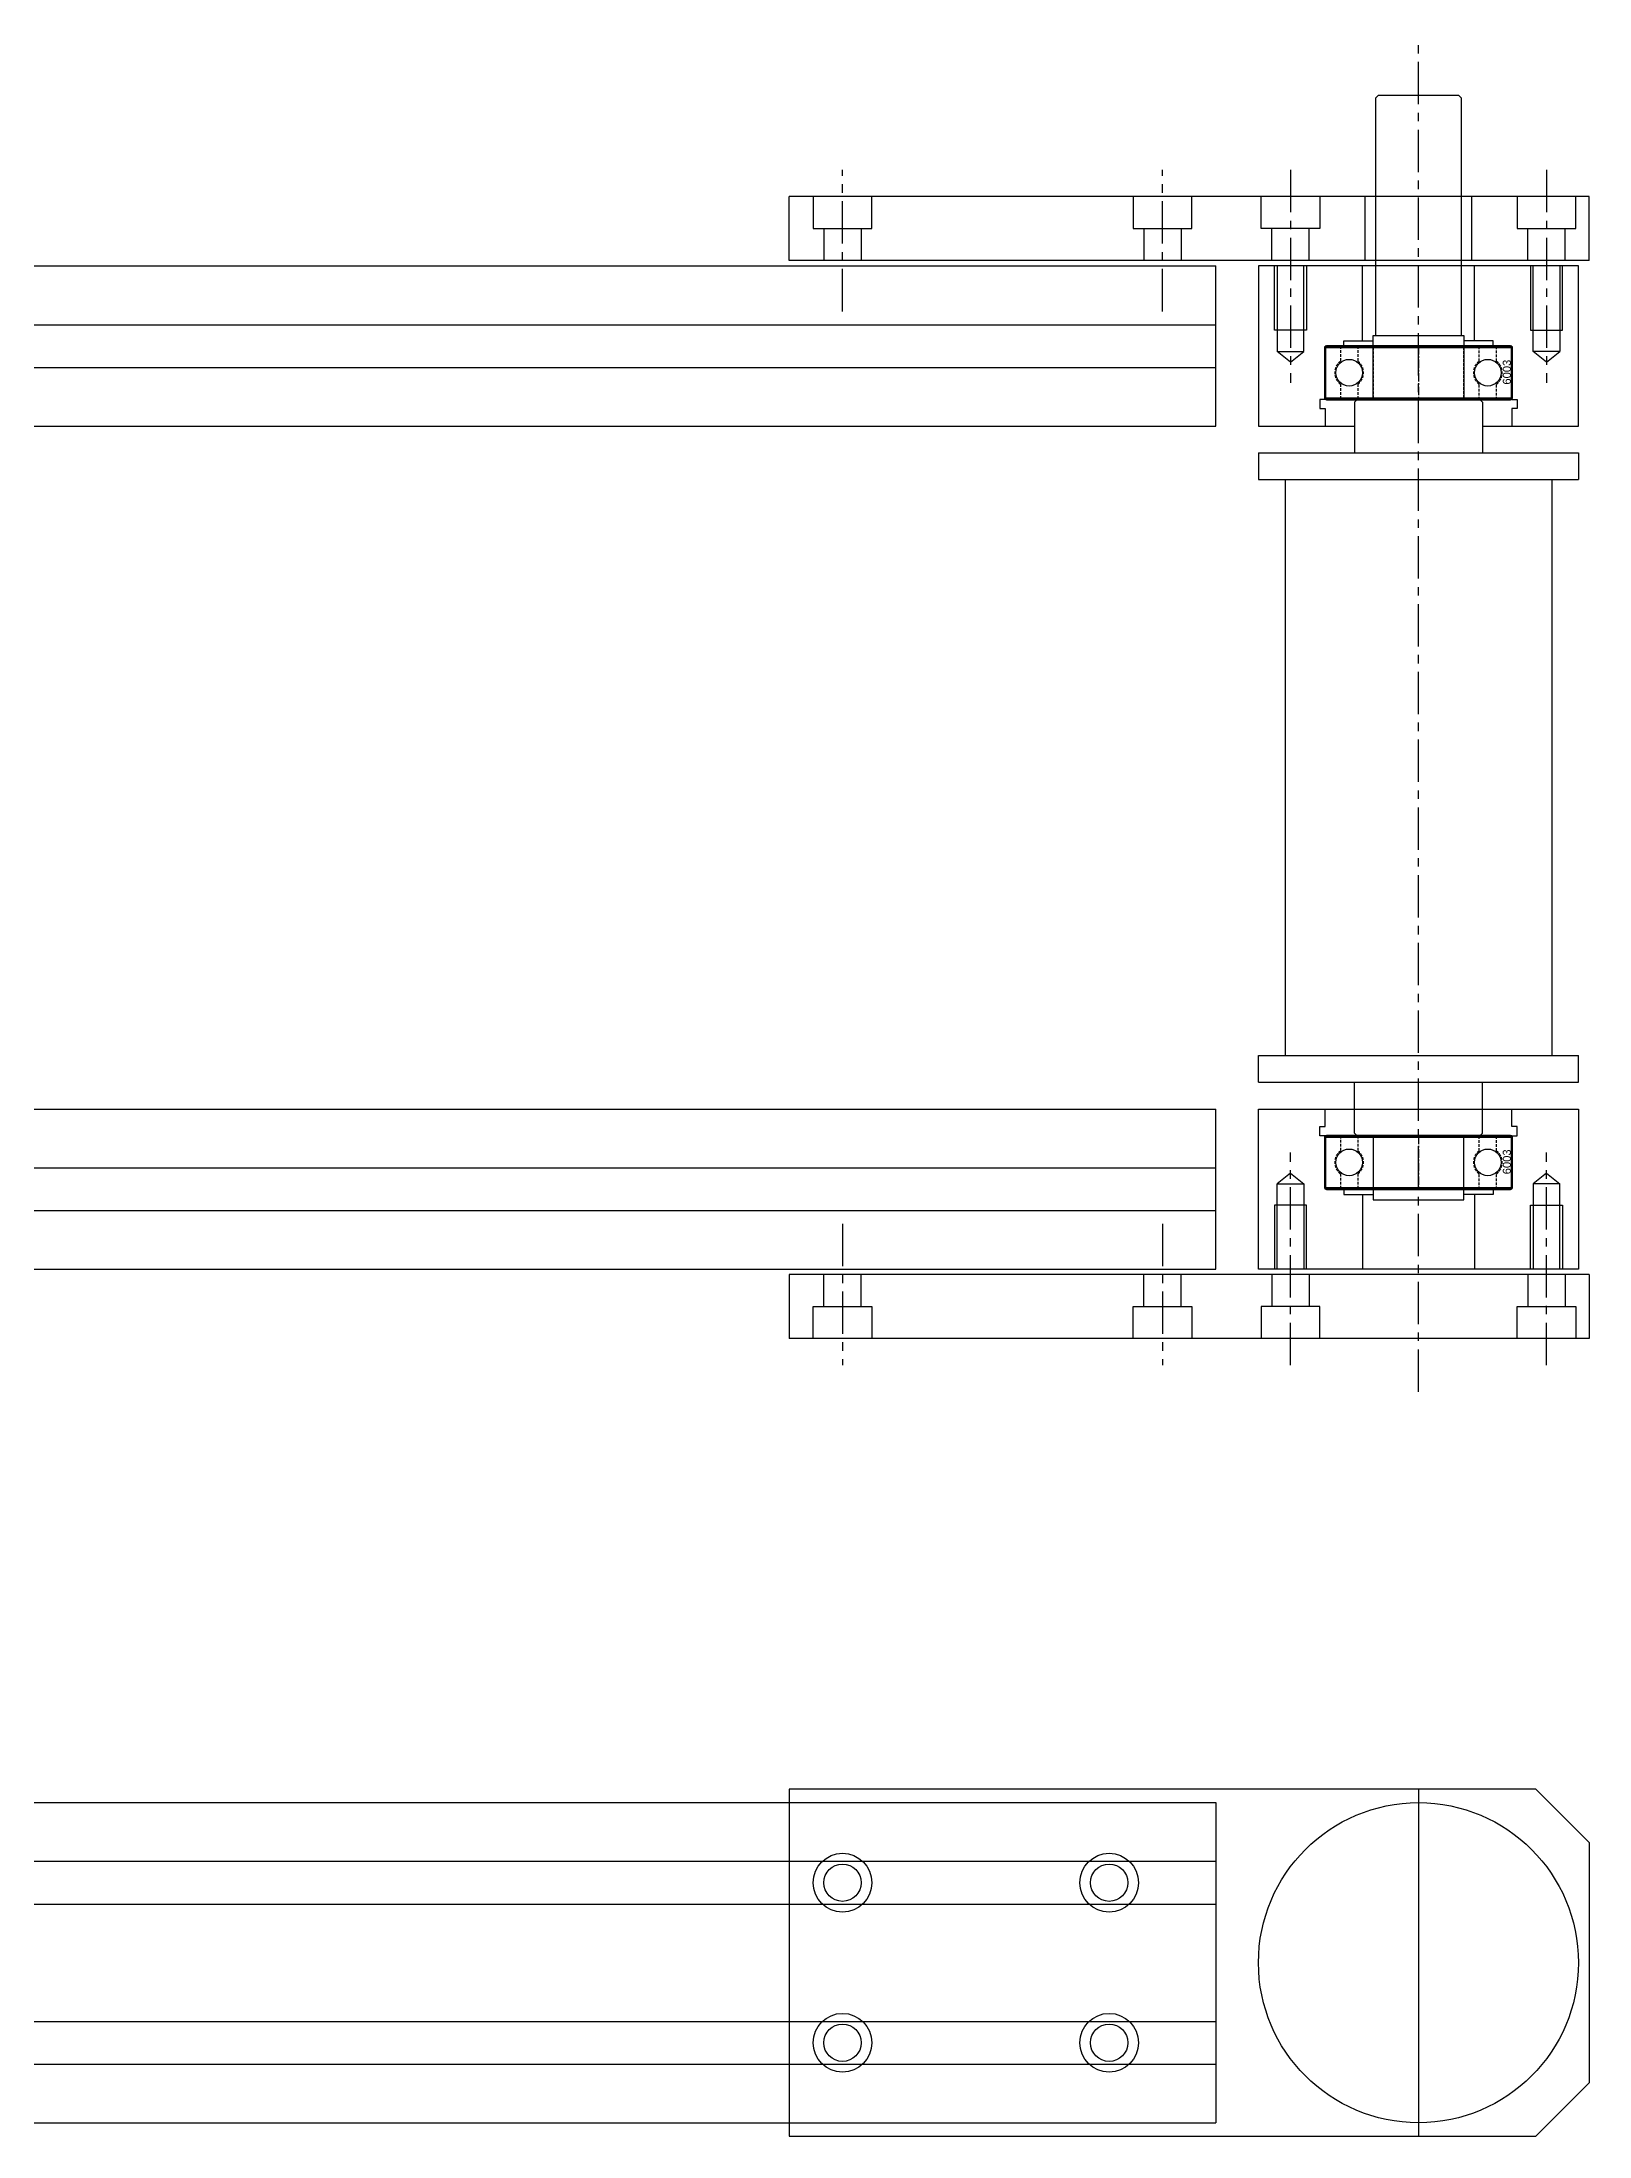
# Model space of a CAD drawing. Header units: millimetres. Extents: x 68 to 1894, y -280 to 483.
# Drawn here: x 1604 to 1894.1, y 85.9 to 478.4 of the extents above; entities that cross this region are included whole.
import ezdxf

# ---------------------------------------------------------------- set-up
doc = ezdxf.new("R2010")
doc.units = ezdxf.units.MM
doc.linetypes.add('CENTER', pattern=[50.8, 31.75, -6.35, 6.35, -6.35])
doc.linetypes.add('DASHED', pattern=[0.75, 0.5, -0.25])
for name, color, linetype, lineweight in [('AM_0', 7, 'Continuous', 50), ('AM_4', 3, 'Continuous', 25), ('AM_6', 2, 'CENTER', 25), ('AM_9', 6, 'DASHED', 25)]:
    doc.layers.add(name, color=color, linetype=linetype, lineweight=lineweight)
doc.styles.get("Standard").update_dxf_attribs({"font": 'arial.ttf'})

# ---------------------------------------------------------------- blocks, each defined once
blk = doc.blocks.new('11_6003_Inner_Ring_0_in_6003_1100')
at = {"layer": 'AM_9'}
for p, q in [((2.84, 28.88), (0, 28.88)), ((10, 28.88), (7.16, 28.88)), ((9.7, 26), (0.3, 26)), ((0.3, 9), (9.7, 9)), ((0, 6.12), (2.84, 6.12)), ((7.16, 6.12), (10, 6.12))]:
    blk.add_line(p, q, dxfattribs=at)
for centre, radius, start, end in [((5, 30.5), 2.7, 216.8699, 323.1301), ((0.3, 26.3), 0.3, 180, 270), ((9.7, 26.3), 0.3, 270, 0), ((0.3, 8.7), 0.3, 90, 180), ((9.7, 8.7), 0.3, 0, 90), ((5, 4.5), 2.7, 36.8699, 143.1301)]:
    blk.add_arc(centre, radius, start, end, dxfattribs=at)
at = {"layer": 'AM_6'}
for tag, p, flags in [('NB', (15, 28.88), 8), ('NN', (15, 28.38), 8), ('NT', (15, 27.88), 8), ('NBSYN', (15, 27.38), 8), ('SD', (15, 25.38), 8), ('ORDER1', (15, 23.38), 8), ('CATALOG', (15, 26.38), 8), ('LINA', (15, 26.88), 8), ('IDNR', (15, 25.88), 8), ('D', (15, 24.88), 8), ('B', (15, 24.38), 8), ('R', (15, 23.88), 8), ('VERS', (15, 22.38), 8), ('ORDER', (15, 22.88), 8), ('CR', (15, 21.88), 8), ('COR', (15, 21.38), 8), ('CRF', (15, 20.88), 8), ('CORF', (15, 20.38), 8), ('LSG', (15, 19.88), 8), ('LSO', (15, 19.38), 8), ('ST', (15, 16.88), 8), ('CST', (15, 15.38), 8), ('MASS', (15, 18.88), 8), ('RNS', (15, 18.38), 8), ('LLH', (15, 17.88), 8), ('LLU', (15, 17.38), 8), ('NCST', (15, 16.38), 8), ('LTST', (15, 15.88), 8), ('A', (15, 13.38), 8), ('SRG', (15, 14.88), 8), ('SR', (15, 14.38), 8), ('D1', (15, 13.88), 8), ('BA', (15, 12.88), 8), ('R0', (15, 12.38), 8), ('D2', (15, 11.88), 8), ('F', (15, 11.38), 8), ('CY', (15, 8.88), 8), ('CZ', (15, 8.38), 8), ('DA1', (15, 10.88), 8), ('DA2', (15, 10.38), 8), ('DA', (15, 9.88), 8), ('DX', (15, 9.38), 8), ('RAS', (15, 7.88), 8), ('RNAS', (15, 7.38), 8), ('XVE', (15, 6.88), 8), ('COMPANY', (15, 6.38), 8), ('PSOL_0', (15, 5.88), 9), ('PSOL_1', (15, 5.38), 9), ('PSOL_2', (15, 4.88), 9)]:
    blk.add_attdef(tag, p, '', height=0.5, dxfattribs=dict(at, flags=flags))
blk = doc.blocks.new('6003')
at = {"color": 6, "linetype": 'CENTER', "ltscale": 0.05}
blk.add_line((426.97, 69.76), (416.97, 69.76), dxfattribs=at)
at = {"color": 1}
for centre in [(421.97, 82.76), (421.97, 56.76)]:
    blk.add_circle(centre, 2.5, dxfattribs=at)
at = {"layer": 'AM_0', "color": 3}
for p, q in [((416.97, 86.96), (416.97, 52.56)), ((426.67, 87.26), (417.27, 87.26)), ((426.97, 86.96), (426.97, 52.56)), ((417.27, 52.26), (426.67, 52.26))]:
    blk.add_line(p, q, dxfattribs=at)
for centre, start, end in [((417.27, 86.96), 90, 180), ((426.67, 86.96), 0, 90), ((426.67, 52.56), 270, 0)]:
    blk.add_arc(centre, 0.3, start, end, dxfattribs=at)
at = {"layer": 'AM_0'}
blk.add_arc((417.27, 52.56), 0.3, 180, 270, dxfattribs=at)
at = {"layer": 'AM_4'}
for p, q in [((417.27, 87.26), (417.27, 52.26)), ((426.67, 87.26), (426.67, 52.26))]:
    blk.add_line(p, q, dxfattribs=at)
at = {"layer": 'AM_9'}
for p, q in [((419.81, 84.38), (416.97, 84.38)), ((426.97, 84.38), (424.13, 84.38)), ((416.97, 55.14), (419.81, 55.14)), ((424.13, 55.14), (426.97, 55.14))]:
    blk.add_line(p, q, dxfattribs=at)
for centre, start, end in [((421.97, 82.76), 36.8699, 143.1301), ((421.97, 56.76), 216.8699, 323.1301)]:
    blk.add_arc(centre, 2.7, start, end, dxfattribs=at)
blk.add_blockref('11_6003_Inner_Ring_0_in_6003_1100', (416.97, 52.26))
at = {"color": 1, "insert": (419.74, 53.95), "char_height": 1.5, "width": 8.11, "attachment_point": 1}
blk.add_mtext('6003', dxfattribs=at)

msp = doc.modelspace()

# ---------------------------------------------------------------- linework, layer by layer
at = {"linetype": 'CENTER', "ltscale": 0.25}
for p, q in [((1862.1, 225.426), (1862.1, 478.426)), ((1754.1, 427.926), (1754.1, 454.426)), ((1814.1, 427.926), (1814.1, 454.426)), ((1838.1, 454.426), (1838.1, 414.552)), ((1886.1, 454.426), (1886.1, 414.552)), ((1838.1, 230.426), (1838.1, 270.301)), ((1886.1, 230.426), (1886.1, 270.301)), ((1754.1, 256.926), (1754.1, 230.426)), ((1814.1, 256.926), (1814.1, 230.426))]:
    msp.add_line(p, q, dxfattribs=at)
at = {"color": 4}
for p, q in [((1854.6, 468.426), (1854.1, 467.926)), ((1854.1, 423.426), (1854.1, 467.926)), ((1854.6, 468.426), (1869.6, 468.426)), ((1869.6, 468.426), (1870.1, 467.926)), ((1870.1, 467.926), (1870.1, 423.426)), ((1853.6, 411.426), (1853.6, 423.426)), ((1853.6, 423.426), (1870.6, 423.426)), ((1870.6, 423.426), (1870.6, 411.426)), ((1850.6, 411.426), (1850.1, 410.926)), ((1850.1, 410.926), (1850.1, 401.426)), ((1850.6, 411.426), (1853.6, 411.426)), ((1873.6, 411.426), (1870.6, 411.426)), ((1873.6, 411.426), (1874.1, 410.926)), ((1874.1, 410.926), (1874.1, 401.426)), ((1832.1, 401.426), (1892.1, 401.426)), ((1832.1, 401.426), (1832.1, 396.426)), ((1892.1, 401.426), (1892.1, 396.426)), ((1832.1, 396.426), (1892.1, 396.426)), ((1837.1, 396.426), (1837.1, 288.426)), ((1887.1, 396.426), (1887.1, 288.426)), ((1832.1, 288.426), (1892.1, 288.426)), ((1832.1, 283.426), (1832.1, 288.426)), ((1892.1, 283.426), (1892.1, 288.426)), ((1832.1, 283.426), (1892.1, 283.426)), ((1850.1, 273.926), (1850.1, 283.426)), ((1874.1, 273.926), (1874.1, 283.426)), ((1850.6, 273.426), (1850.1, 273.926)), ((1850.6, 273.426), (1853.6, 273.426)), ((1853.6, 273.426), (1853.6, 261.426)), ((1870.6, 261.426), (1870.6, 273.426)), ((1873.6, 273.426), (1870.6, 273.426)), ((1873.6, 273.426), (1874.1, 273.926)), ((1853.6, 261.426), (1870.6, 261.426))]:
    msp.add_line(p, q, dxfattribs=at)
at = {"color": 3}
for p, q in [((1894.1, 449.426), (1744.1, 449.426)), ((1744.1, 437.426), (1744.1, 449.426)), ((1852.1, 437.426), (1852.1, 449.426)), ((1872.1, 437.426), (1872.1, 449.426)), ((1894.1, 437.426), (1894.1, 449.426)), ((1894.1, 437.426), (1744.1, 437.426)), ((1894.1, 247.426), (1744.1, 247.426)), ((1744.1, 247.426), (1744.1, 235.426)), ((1894.1, 247.426), (1894.1, 235.426)), ((1894.1, 235.426), (1744.1, 235.426)), ((1884.1, 150.926), (1744.1, 150.926)), ((1744.1, 150.926), (1744.1, 85.926)), ((1894.1, 140.926), (1884.1, 150.926)), ((1894.1, 140.926), (1894.1, 95.926)), ((1894.1, 95.926), (1884.1, 85.926)), ((1744.1, 85.926), (1884.1, 85.926))]:
    msp.add_line(p, q, dxfattribs=at)
for p, q in [((1748.6, 449.426), (1748.6, 443.426)), ((1759.6, 443.426), (1759.6, 449.426)), ((1808.6, 449.426), (1808.6, 443.426)), ((1819.6, 443.426), (1819.6, 449.426)), ((1832.6, 443.426), (1832.6, 449.426)), ((1843.6, 449.426), (1843.6, 443.426)), ((1880.6, 449.426), (1880.6, 443.426)), ((1891.6, 443.426), (1891.6, 449.426)), ((1748.6, 443.426), (1759.6, 443.426)), ((1750.6, 443.426), (1750.6, 437.426)), ((1757.6, 443.426), (1757.6, 437.426)), ((1808.6, 443.426), (1819.6, 443.426)), ((1810.6, 443.426), (1810.6, 437.426)), ((1817.6, 443.426), (1817.6, 437.426)), ((1843.6, 443.426), (1832.6, 443.426)), ((1834.6, 437.426), (1834.6, 443.426)), ((1841.6, 437.426), (1841.6, 443.426)), ((1880.6, 443.426), (1891.6, 443.426)), ((1882.6, 437.426), (1882.6, 443.426)), ((1889.6, 437.426), (1889.6, 443.426)), ((1750.6, 241.426), (1750.6, 247.426)), ((1757.6, 241.426), (1757.6, 247.426)), ((1810.6, 241.426), (1810.6, 247.426)), ((1817.6, 241.426), (1817.6, 247.426)), ((1834.6, 247.426), (1834.6, 241.426)), ((1841.6, 247.426), (1841.6, 241.426)), ((1882.6, 247.426), (1882.6, 241.426)), ((1889.6, 247.426), (1889.6, 241.426)), ((1748.6, 235.426), (1748.6, 241.426)), ((1748.6, 241.426), (1759.6, 241.426)), ((1759.6, 241.426), (1759.6, 235.426)), ((1808.6, 235.426), (1808.6, 241.426)), ((1808.6, 241.426), (1819.6, 241.426)), ((1819.6, 241.426), (1819.6, 235.426)), ((1843.6, 241.426), (1832.6, 241.426)), ((1832.6, 241.426), (1832.6, 235.426)), ((1843.6, 235.426), (1843.6, 241.426)), ((1880.6, 235.426), (1880.6, 241.426)), ((1880.6, 241.426), (1891.6, 241.426)), ((1891.6, 241.426), (1891.6, 235.426)), ((1862.1, 150.926), (1862.1, 85.926))]:
    msp.add_line(p, q)
at = {"color": 6}
for p, q in [((824.1, 436.426), (1824.1, 436.426)), ((1824.1, 406.426), (1824.1, 436.426)), ((824.1, 425.426), (1824.1, 425.426)), ((824.1, 417.426), (1824.1, 417.426)), ((824.1, 406.426), (1824.1, 406.426)), ((824.1, 278.426), (1824.1, 278.426)), ((1824.1, 248.426), (1824.1, 278.426)), ((824.1, 267.426), (1824.1, 267.426)), ((824.1, 259.426), (1824.1, 259.426)), ((824.1, 248.426), (1824.1, 248.426)), ((824.1, 148.426), (1824.1, 148.426)), ((1824.1, 148.426), (1824.1, 88.426)), ((824.1, 137.426), (1824.1, 137.426)), ((824.1, 129.426), (1824.1, 129.426)), ((824.1, 107.426), (1824.1, 107.426)), ((824.1, 99.426), (1824.1, 99.426)), ((824.1, 88.426), (1824.1, 88.426))]:
    msp.add_line(p, q, dxfattribs=at)
at = {"color": 21}
for p, q in [((1832.1, 436.426), (1832.1, 406.426)), ((1892.1, 436.426), (1832.1, 436.426)), ((1835.1, 424.426), (1835.1, 436.426)), ((1835.6, 436.426), (1835.6, 420.426)), ((1840.6, 420.426), (1840.6, 436.426)), ((1841.1, 436.426), (1841.1, 424.426)), ((1851.6, 422.426), (1851.6, 436.426)), ((1872.6, 422.426), (1872.6, 436.426)), ((1883.1, 436.426), (1883.1, 424.426)), ((1883.6, 420.426), (1883.6, 436.426)), ((1888.6, 436.426), (1888.6, 420.426)), ((1889.1, 424.426), (1889.1, 436.426)), ((1892.1, 406.426), (1892.1, 436.426)), ((1841.1, 424.426), (1835.1, 424.426)), ((1883.1, 424.426), (1889.1, 424.426)), ((1835.6, 420.426), (1840.6, 420.426)), ((1838.1, 418.426), (1835.6, 420.426)), ((1838.1, 418.426), (1840.6, 420.426)), ((1852.1, 421.426), (1844.6, 421.426)), ((1844.6, 421.426), (1844.6, 411.426)), ((1848.1, 421.426), (1848.1, 422.426)), ((1848.1, 422.426), (1853.6, 422.426)), ((1876.1, 422.426), (1870.6, 422.426)), ((1879.6, 421.426), (1872.1, 421.426)), ((1876.1, 421.426), (1876.1, 422.426)), ((1879.6, 421.426), (1879.6, 411.426)), ((1888.6, 420.426), (1883.6, 420.426)), ((1886.1, 418.426), (1883.6, 420.426)), ((1886.1, 418.426), (1888.6, 420.426)), ((1844.6, 411.426), (1843.6, 411.426)), ((1843.6, 411.426), (1843.6, 409.726)), ((1843.6, 409.726), (1844.6, 409.726)), ((1844.6, 409.726), (1844.6, 406.426)), ((1879.6, 411.426), (1880.6, 411.426)), ((1879.6, 409.726), (1879.6, 406.426)), ((1880.6, 409.726), (1879.6, 409.726)), ((1880.6, 411.426), (1880.6, 409.726)), ((1832.1, 406.426), (1850.1, 406.426)), ((1874.1, 406.426), (1892.1, 406.426)), ((1832.1, 248.426), (1832.1, 278.426)), ((1832.1, 278.426), (1892.1, 278.426)), ((1843.6, 273.426), (1843.6, 275.126)), ((1843.6, 275.126), (1844.6, 275.126)), ((1844.6, 275.126), (1844.6, 278.426)), ((1879.6, 275.126), (1879.6, 278.426)), ((1880.6, 275.126), (1879.6, 275.126)), ((1880.6, 273.426), (1880.6, 275.126)), ((1892.1, 278.426), (1892.1, 248.426)), ((1844.6, 273.426), (1843.6, 273.426)), ((1844.6, 263.426), (1844.6, 273.426)), ((1879.6, 263.426), (1879.6, 273.426)), ((1879.6, 273.426), (1880.6, 273.426)), ((1838.1, 266.426), (1835.6, 264.426)), ((1835.6, 248.426), (1835.6, 264.426)), ((1835.6, 264.426), (1840.6, 264.426)), ((1838.1, 266.426), (1840.6, 264.426)), ((1840.6, 264.426), (1840.6, 248.426)), ((1852.1, 263.426), (1844.6, 263.426)), ((1848.1, 263.426), (1848.1, 262.426)), ((1879.6, 263.426), (1872.1, 263.426)), ((1876.1, 263.426), (1876.1, 262.426)), ((1886.1, 266.426), (1883.6, 264.426)), ((1888.6, 264.426), (1883.6, 264.426)), ((1883.6, 264.426), (1883.6, 248.426)), ((1886.1, 266.426), (1888.6, 264.426)), ((1888.6, 248.426), (1888.6, 264.426)), ((1841.1, 260.426), (1835.1, 260.426)), ((1835.1, 260.426), (1835.1, 248.426)), ((1841.1, 248.426), (1841.1, 260.426)), ((1848.1, 262.426), (1853.6, 262.426)), ((1851.6, 262.426), (1851.6, 248.426)), ((1876.1, 262.426), (1870.6, 262.426)), ((1872.6, 262.426), (1872.6, 248.426)), ((1883.1, 248.426), (1883.1, 260.426)), ((1883.1, 260.426), (1889.1, 260.426)), ((1889.1, 260.426), (1889.1, 248.426)), ((1892.1, 248.426), (1832.1, 248.426))]:
    msp.add_line(p, q, dxfattribs=at)
for centre, radius in [((1862.1, 118.426), 30), ((1754.1, 133.426), 5.5), ((1804.1, 133.426), 5.5), ((1754.1, 133.426), 3.5), ((1804.1, 133.426), 3.5), ((1754.1, 103.426), 5.5), ((1754.1, 103.426), 3.5), ((1804.1, 103.426), 5.5), ((1804.1, 103.426), 3.5)]:
    msp.add_circle(centre, radius)

# ---------------------------------------------------------------- block references
at = {"rotation": 90}
for p in [(1931.86, -5.544), (1931.86, -153.544)]:
    msp.add_blockref('6003', p, dxfattribs=at)

doc.saveas('drawing.dxf')
